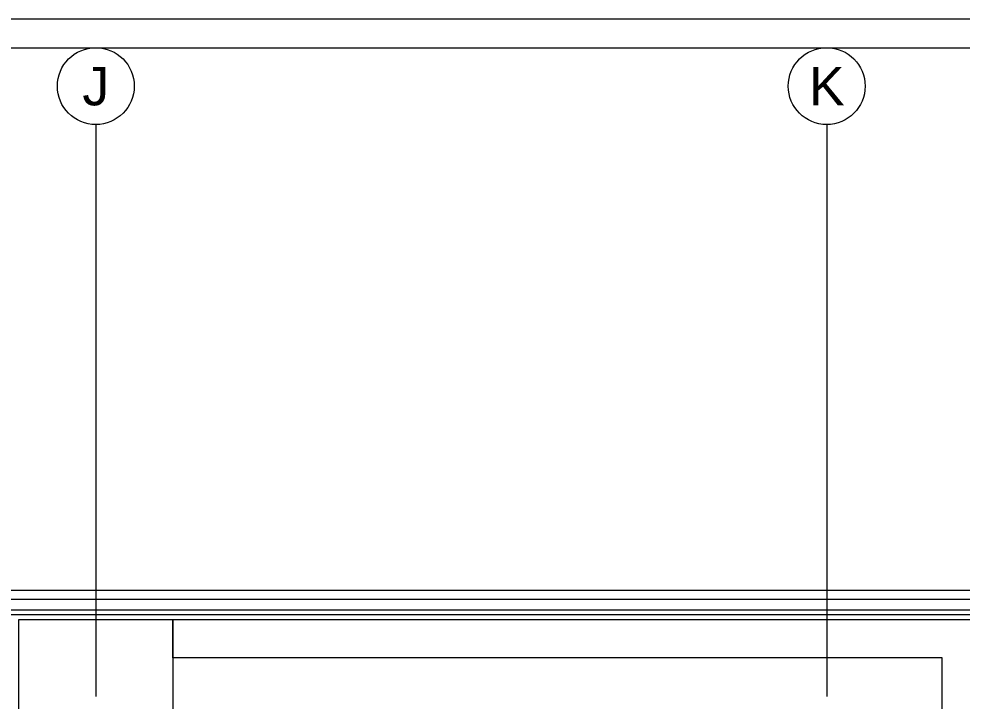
# Model space of a CAD drawing. Extents: x -2012 to 34975, y -1043 to 8321.
# Drawn here: x 10595.8 to 11086.2, y 3850 to 4205 of the extents above; entities that cross this region are included whole.
import ezdxf
from ezdxf.enums import TextEntityAlignment as Align

# ---------------------------------------------------------------- set-up
doc = ezdxf.new("R2010")
doc.units = 0
doc.header["$LTSCALE"] = 25
doc.layers.get('0').update_dxf_attribs({"color": 9, "lineweight": 9})
for name, color, linetype, lineweight in [('00', 9, 'Continuous', 9), ('01', 9, 'Continuous', 9), ('06D', 9, 'Continuous', 9), ('10A', 9, 'Continuous', 9), ('24', 9, 'Continuous', 9), ('33', 9, 'BATTING', 9), ('40A', 9, 'Continuous', 9)]:
    doc.layers.add(name, color=color, linetype=linetype, lineweight=lineweight)
doc.styles.add('Arial', font='arial.ttf', dxfattribs={"height": 2.5})
doc.linetypes.add('BATTING', pattern='A,0.0001,-0.1,[134,ltypeshp.shx,S=0.1,R=0,X=-0.1,Y=0],-0.2,[134,ltypeshp.shx,S=0.1,R=180,X=0.1,Y=0],-0.1', length=0.4001)

# ---------------------------------------------------------------- blocks, each defined once
blk = doc.blocks.new('p-kolon-80x80-vw')
at = {"layer": '01'}
blk.add_lwpolyline([(-40, -40), (-40, 40), (40, 40), (40, -40)], close=True, dxfattribs=at)
blk = doc.blocks.new('0_aks')
at = {"linetype": 'Continuous'}
blk.add_circle((0, 0), 2, dxfattribs=at)
at = {"style": 'Arial'}
blk.add_attdef('AKS', text='', height=2, dxfattribs=at).set_placement((0, 0), align=Align.MIDDLE_CENTER)
blk = doc.blocks.new('p-aks_vw')
at = {"layer": '24', "ltscale": 2}
for points in [[(3240, 3837.5), (3240, 3540)], [(3620, 3837.5), (3620, 3540)]]:
    blk.add_lwpolyline(points, dxfattribs=at)
at = {"layer": '24', "xscale": 10, "yscale": 10, "zscale": 10}
for p, values in [((3240, 3857.5), {'AKS': 'J'}), ((3620, 3857.5), {'AKS': 'K'})]:
    blk.add_blockref('0_aks', p, dxfattribs=at).add_auto_attribs(values)

msp = doc.modelspace()

# ---------------------------------------------------------------- linework, layer by layer
at = {"layer": '00'}
msp.add_lwpolyline([(11395.84, 3142.5), (11039.04, 3142.5), (11039.04, 3157.5), (11105.84, 3157.5), (11105.84, 3347.5), (11075.84, 3347.5), (11075.84, 3872.5), (10675.84, 3872.5), (10675.84, 3892.5), (11395.84, 3892.5), (11395.84, 3872.5), (11090.84, 3872.5), (11090.84, 3362.5), (11460.84, 3362.5), (11460.84, 3812.5), (11475.84, 3812.5), (11475.84, 3192.5), (11460.84, 3192.5), (11460.84, 3347.5), (11335.84, 3347.5), (11335.84, 3157.5), (11395.84, 3157.5), (11395.84, 3142.5)], dxfattribs=at)
at = {"layer": '06D'}
msp.add_lwpolyline([(12297.51, 207.5), (11450.84, 207.5), (11450.84, 307.5), (7390.84, 307.5), (7390.84, 1357.5), (9790.84, 1357.5), (9790.84, 3897.5), (11450.84, 3897.5), (11450.84, 3997.5), (12297.51, 3997.5)], dxfattribs=at)
at = {"layer": '10A'}
msp.add_lwpolyline([(11438.59, 3907.5), (9789.09, 3907.5), (9789.09, 3903), (11438.59, 3903)], close=True, dxfattribs=at)
at = {"layer": '33', "ltscale": 0.2}
msp.add_lwpolyline([(9793.34, 3110.3), (9793.34, 3895), (11453.34, 3895), (11453.34, 3995), (11761.14, 3995)], dxfattribs=at)
at = {"layer": '40A'}
for points in [[(13990, 0), (6995, 0), (6995, 4205), (13990, 4205)], [(7075, 4190), (13450.06, 4190), (13450.06, 15), (7075, 15)]]:
    msp.add_lwpolyline(points, close=True, dxfattribs=at)

# ---------------------------------------------------------------- block references
msp.add_blockref('p-kolon-80x80-vw', (10635.84, 3852.5))
at = {"layer": '24'}
msp.add_blockref('p-aks_vw', (7395.84, 312.5), dxfattribs=at)

doc.saveas('drawing.dxf')
